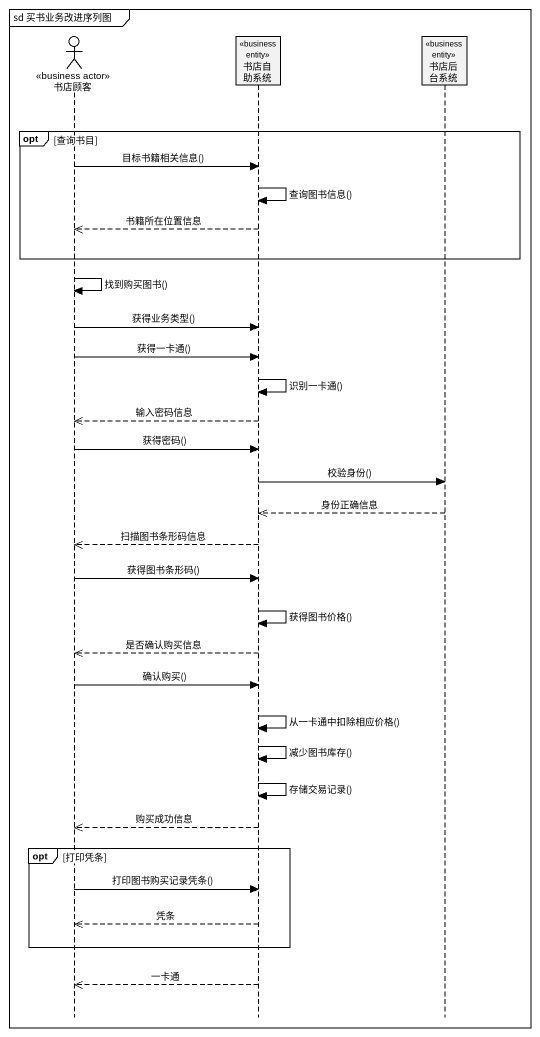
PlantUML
@startuml
mainframe sd 买书业务改进序列图
hide footbox
actor 书店顾客 <<business actor>>
participant 书店自助系统 <<business entity>>
participant 书店后台系统 <<business entity>>

opt 查询书目
  书店顾客 -> 书店自助系统 : 目标书籍相关信息()
  书店自助系统 -> 书店自助系统 : 查询图书信息()
  书店自助系统 -->> 书店顾客 : 书籍所在位置信息
end
书店顾客 -> 书店顾客 : 找到购买图书()
书店顾客 -> 书店自助系统 : 获得业务类型()
书店顾客 -> 书店自助系统 : 获得一卡通()
书店自助系统 -> 书店自助系统 : 识别一卡通()
书店自助系统 -->> 书店顾客 : 输入密码信息
书店顾客 -> 书店自助系统 : 获得密码()
书店自助系统 -> 书店后台系统 : 校验身份()
书店后台系统 -->> 书店自助系统 : 身份正确信息
书店自助系统 -->> 书店顾客 : 扫描图书条形码信息
书店顾客 -> 书店自助系统 : 获得图书条形码()
书店自助系统 -> 书店自助系统 : 获得图书价格()
书店自助系统 -->> 书店顾客 : 是否确认购买信息
书店顾客 -> 书店自助系统 : 确认购买()
书店自助系统 -> 书店自助系统 : 从一卡通中扣除相应价格()
书店自助系统 -> 书店自助系统 : 减少图书库存()
书店自助系统 -> 书店自助系统 : 存储交易记录()
书店自助系统 -->> 书店顾客 : 购买成功信息
opt 打印凭条
  书店顾客 -> 书店自助系统 : 打印图书购买记录凭条()
  书店自助系统 -->> 书店顾客 : 凭条
end
书店自助系统 -->> 书店顾客 : 一卡通
@enduml
